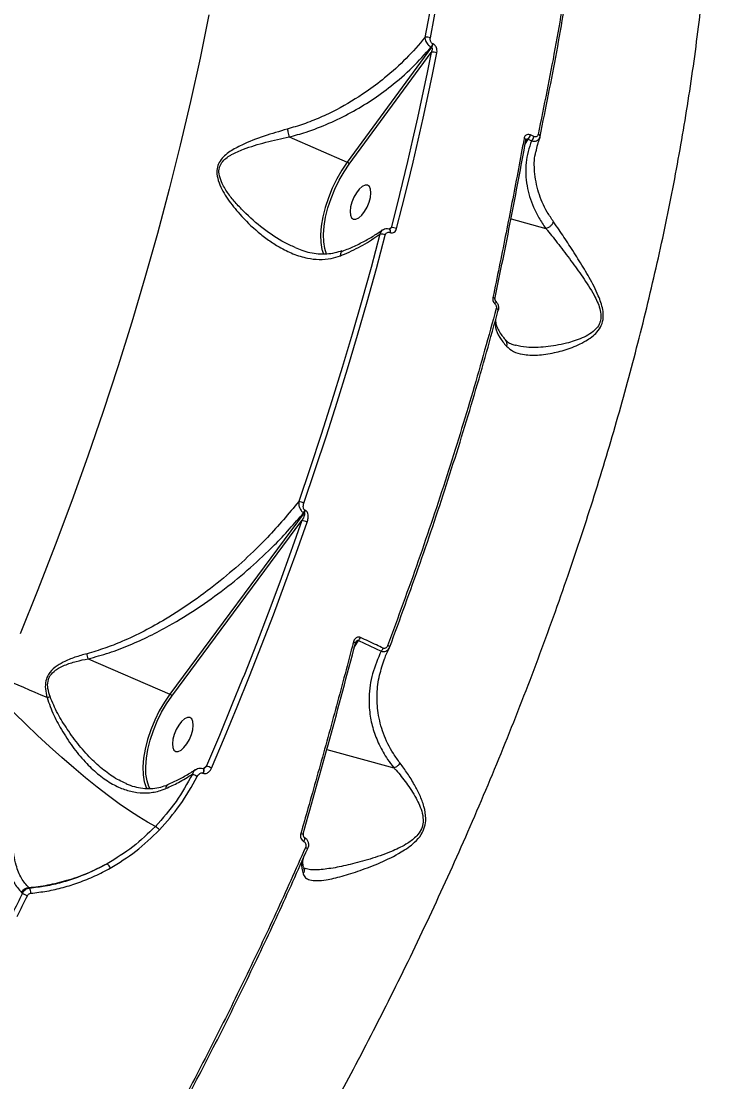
# Model space of a CAD drawing. Header units: millimetres. Extents: x -4781 to 5098, y -4410 to 4664.
# Drawn here: x -263.2 to -91.2, y -1283.4 to -1024.9 of the extents above; entities that cross this region are included whole.
import ezdxf

# ---------------------------------------------------------------- set-up
doc = ezdxf.new("R2010")
doc.units = ezdxf.units.MM
for name, color, linetype in [('DIKOM_ОБЪЕКТ', 7, 'Continuous'), ('DIKOM_РАЗМЕР_ЗОНА', 7, 'Continuous'), ('DIKOM_РАЗМЕР_ОБЪЕКТА', 7, 'Continuous')]:
    doc.layers.add(name, color=color, linetype=linetype)
doc.styles.add('style1', font='arial.ttf', dxfattribs={"width": 0.8})
doc.dimstyles.new('1-50', dxfattribs={"dimtxt": 300, "dimasz": 200, "dimexe": 100, "dimexo": 0, "dimgap": 100, "dimtad": 1, "dimtxsty": 'style1', "dimcen": 200, "dimclrd": 7, "dimclre": 7, "dimclrt": 7, "dimadec": 1, "dimazin": 2, "dimtfac": 1, "dimtmove": 0, "dimatfit": 2, "dimfxl": 0, "dimlwd": 25, "dimlwe": 18, "dimarcsym": 0})

# ---------------------------------------------------------------- blocks, each defined once
blk = doc.blocks.new('*D54')
at = {"layer": 'Defpoints', "color": 0, "transparency": 16777216}
for p in [(2534.93, 1098.4), (-3331.22, 763.4), (2534.93, -3200.56)]:
    blk.add_point(p, dxfattribs=at)
at = {"layer": 'DIKOM_РАЗМЕР_ОБЪЕКТА', "color": 7, "lineweight": 18, "transparency": 16777216}
for p, q in [((2534.93, 1098.4), (2534.93, -3300.56)), ((-3331.22, 763.4), (-3331.22, -3300.56))]:
    blk.add_line(p, q, dxfattribs=at)
at = {"layer": 'DIKOM_РАЗМЕР_ОБЪЕКТА', "color": 7, "lineweight": 25, "transparency": 16777216}
blk.add_line((-3131.22, -3200.56), (2334.93, -3200.56), dxfattribs=at)
at = {"layer": 'DIKOM_РАЗМЕР_ОБЪЕКТА', "color": 7, "transparency": 16777216}
for points in [[(-3131.22, -3167.23), (-3131.22, -3233.9), (-3331.22, -3200.56)], [(2334.93, -3167.23), (2334.93, -3233.9), (2534.93, -3200.56)]]:
    blk.add_solid(points, dxfattribs=at)
at = {"layer": 'DIKOM_РАЗМЕР_ОБЪЕКТА', "color": 7, "transparency": 16777216, "insert": (941.13, -2947.39), "char_height": 300, "attachment_point": 5, "style": 'style1'}
blk.add_mtext('5870', dxfattribs=at)
blk = doc.blocks.new('*D55')
at = {"layer": 'Defpoints', "color": 0, "transparency": 16777216}
for p in [(-169.77, 3162.36), (761.57, -2110.65), (3503.66, -2110.65)]:
    blk.add_point(p, dxfattribs=at)
at = {"layer": 'DIKOM_РАЗМЕР_ОБЪЕКТА', "color": 7, "lineweight": 18, "transparency": 16777216}
for p, q in [((-169.77, 3162.36), (3603.66, 3162.36)), ((761.57, -2110.65), (3603.66, -2110.65))]:
    blk.add_line(p, q, dxfattribs=at)
at = {"layer": 'DIKOM_РАЗМЕР_ОБЪЕКТА', "color": 7, "lineweight": 25, "transparency": 16777216}
blk.add_line((3503.66, 2962.36), (3503.66, -1910.65), dxfattribs=at)
at = {"layer": 'DIKOM_РАЗМЕР_ОБЪЕКТА', "color": 7, "transparency": 16777216}
for points in [[(3470.33, 2962.36), (3537, 2962.36), (3503.66, 3162.36)], [(3470.33, -1910.65), (3537, -1910.65), (3503.66, -2110.65)]]:
    blk.add_solid(points, dxfattribs=at)
at = {"layer": 'DIKOM_РАЗМЕР_ОБЪЕКТА', "color": 7, "transparency": 16777216, "insert": (3250.49, 1115.85), "char_height": 300, "attachment_point": 5, "rotation": 90, "style": 'style1'}
blk.add_mtext('5270', dxfattribs=at)
blk = doc.blocks.new('*D57')
at = {"layer": 'Defpoints', "color": 0, "transparency": 16777216}
for p in [(4034.06, 1180.11), (-4781.22, 856.14), (4034.06, -4310.06)]:
    blk.add_point(p, dxfattribs=at)
at = {"layer": 'DIKOM_РАЗМЕР_ЗОНА', "color": 7, "lineweight": 18, "transparency": 16777216}
for p, q in [((4034.06, 1180.11), (4034.06, -4410.06)), ((-4781.22, 856.14), (-4781.22, -4410.06))]:
    blk.add_line(p, q, dxfattribs=at)
at = {"layer": 'DIKOM_РАЗМЕР_ЗОНА', "color": 7, "lineweight": 25, "transparency": 16777216}
blk.add_line((-4581.22, -4310.06), (3834.06, -4310.06), dxfattribs=at)
at = {"layer": 'DIKOM_РАЗМЕР_ЗОНА', "color": 7, "transparency": 16777216}
for points in [[(-4581.22, -4276.72), (-4581.22, -4343.39), (-4781.22, -4310.06)], [(3834.06, -4276.72), (3834.06, -4343.39), (4034.06, -4310.06)]]:
    blk.add_solid(points, dxfattribs=at)
at = {"layer": 'DIKOM_РАЗМЕР_ЗОНА', "color": 7, "transparency": 16777216, "insert": (-1490.8, -4056.88), "char_height": 300, "attachment_point": 5, "style": 'style1'}
blk.add_mtext('8820', dxfattribs=at)

msp = doc.modelspace()

# ---------------------------------------------------------------- linework, layer by layer
at = {"layer": 'DIKOM_ОБЪЕКТ', "color": 7, "linetype": 'Continuous', "lineweight": 15}
for p, q in [((-163.158, -1031.302), (-183.706, -1059.294)), ((-163.244, -1031.265), (-163.158, -1031.302)), ((-162.794, -1030.469), (-162.879, -1030.432)), ((-183.208, -1059.763), (-163.248, -1032.571)), ((-197.868, -1053.161), (-183.706, -1059.294)), ((-140.355, -1054.889), (-139.659, -1053.716)), ((-139.659, -1053.716), (-138.803, -1054.101)), ((-138.229, -1053.063), (-139.082, -1052.679)), ((-136.805, -1053.287), (-136.73, -1053.041)), ((-137.614, -1056.36), (-137.561, -1056.158)), ((-173.02, -1075.267), (-173.481, -1075.65)), ((-143.805, -1073.126), (-135.336, -1075.436)), ((-173.447, -1075.641), (-173.42, -1075.653)), ((-173.333, -1076.415), (-173.306, -1076.427)), ((-189.823, -1080.781), (-189.492, -1081.747)), ((-194.198, -1144.771), (-226.948, -1188.951)), ((-194.298, -1144.727), (-194.198, -1144.771)), ((-193.903, -1144.203), (-194.003, -1144.16)), ((-226.452, -1189.422), (-194.753, -1146.661)), ((-194.753, -1146.661), (-197.015, -1153.041)), ((-181.988, -1177.576), (-180.983, -1175.886)), ((-180.983, -1175.886), (-175.459, -1178.496)), ((-246.848, -1180.332), (-226.948, -1188.951)), ((-188.684, -1202.432), (-172.378, -1206.881)), ((-218.882, -1207.124), (-218.804, -1207.157)), ((-218.014, -1206.45), (-218.848, -1207.138)), ((-218.876, -1208.211), (-218.799, -1208.245)), ((-227.461, -1211.042), (-227.436, -1211.031)), ((-263.053, -1237.286), (-262.852, -1237.473)), ((-261.153, -1236.279), (-261.338, -1236.108))]:
    msp.add_line(p, q, dxfattribs=at)
at = {"layer": 'DIKOM_ОБЪЕКТ', "color": 7, "linetype": 'Continuous', "lineweight": 15, "flags": 128}
for points in [[(-154.406, -952.844), (-155.143, -961.978), (-156.042, -971.231), (-157.101, -980.598), (-158.32, -990.072), (-159.699, -999.646), (-161.236, -1009.315), (-162.93, -1019.071), (-164.781, -1028.908)], [(-163.46, -1029.026), (-161.606, -1019.168), (-159.908, -1009.391), (-158.367, -999.701), (-156.986, -990.105), (-155.764, -980.61), (-154.702, -971.223), (-153.802, -961.949), (-153.063, -952.795)], [(-217.464, -1023.426), (-219.589, -1033.929), (-221.903, -1044.514), (-224.404, -1055.171), (-227.09, -1065.89), (-229.957, -1076.661), (-233.004, -1087.475), (-236.227, -1098.321), (-239.623, -1109.188), (-243.19, -1120.068), (-246.923, -1130.949), (-250.821, -1141.822), (-254.878, -1152.677), (-259.091, -1163.503), (-263.456, -1174.29)], [(-163.248, -1032.571), (-164.319, -1037.847), (-165.433, -1043.143), (-166.59, -1048.457), (-167.791, -1053.788), (-169.035, -1059.136), (-170.321, -1064.499), (-171.65, -1069.876), (-173.02, -1075.267)], [(-171.683, -1075.476), (-170.309, -1070.073), (-168.977, -1064.683), (-167.688, -1059.307), (-166.441, -1053.947), (-165.238, -1048.603), (-164.077, -1043.276), (-162.96, -1037.967), (-161.887, -1032.678)], [(-140.15, -1053.947), (-140.148, -1053.909), (-140.168, -1053.845), (-140.215, -1053.779), (-140.287, -1053.713), (-140.383, -1053.648), (-140.5, -1053.586), (-140.634, -1053.53)], [(-140.192, -1054.023), (-140.156, -1053.969), (-140.15, -1053.947)], [(-136.73, -1053.041), (-136.714, -1052.985), (-136.722, -1052.925), (-136.752, -1052.861), (-136.804, -1052.797), (-136.877, -1052.732), (-136.97, -1052.669), (-137.079, -1052.608), (-137.203, -1052.552)], [(-183.706, -1059.294), (-185.028, -1061.247), (-186.252, -1063.378), (-187.352, -1065.638), (-188.3, -1067.973), (-189.076, -1070.328), (-189.66, -1072.651), (-190.039, -1074.884), (-190.204, -1076.977), (-190.152, -1078.881), (-189.883, -1080.55), (-189.823, -1080.781)], [(-188.72, -1081.756), (-188.733, -1081.728), (-189.198, -1080.374), (-189.458, -1078.755), (-189.509, -1076.909), (-189.349, -1074.879), (-188.981, -1072.713), (-188.415, -1070.462), (-187.663, -1068.177), (-186.743, -1065.913), (-185.677, -1063.722), (-184.489, -1061.656), (-183.208, -1059.763)], [(-180.769, -1065.855), (-181.468, -1066.753), (-182.088, -1067.838), (-182.578, -1069.021), (-182.897, -1070.206), (-183.021, -1071.297), (-182.94, -1072.207), (-182.659, -1072.861), (-182.201, -1073.206), (-181.605, -1073.214), (-180.917, -1072.885), (-180.194, -1072.246), (-179.494, -1071.347), (-178.874, -1070.263), (-178.385, -1069.08), (-178.065, -1067.895), (-177.941, -1066.803), (-178.023, -1065.893), (-178.304, -1065.24), (-178.762, -1064.894), (-179.358, -1064.886), (-180.046, -1065.215), (-180.769, -1065.855)], [(-175.742, -1076.842), (-177.9, -1084.935), (-180.15, -1093.051), (-182.491, -1101.186), (-184.923, -1109.336), (-187.444, -1117.498), (-190.053, -1125.667), (-192.75, -1133.842), (-195.532, -1142.018)], [(-194.279, -1142.387), (-191.491, -1134.193), (-188.788, -1126.001), (-186.173, -1117.812), (-183.647, -1109.633), (-181.21, -1101.465), (-178.863, -1093.312), (-176.608, -1085.179), (-174.446, -1077.067)], [(-173.446, -1075.642), (-173.44, -1075.644), (-173.357, -1075.716), (-173.303, -1075.838), (-173.28, -1076.001), (-173.29, -1076.197), (-173.333, -1076.415)], [(-173.422, -1075.652), (-173.413, -1075.656), (-173.33, -1075.728), (-173.276, -1075.849), (-173.253, -1076.013), (-173.263, -1076.209), (-173.306, -1076.427)], [(-147.711, -1092.63), (-147.711, -1092.598), (-147.734, -1092.549), (-147.784, -1092.495), (-147.86, -1092.44), (-147.959, -1092.384), (-148.079, -1092.33), (-148.216, -1092.278)], [(-147.506, -1093.261), (-147.485, -1093.302), (-147.484, -1093.372), (-147.51, -1093.463), (-147.562, -1093.573), (-147.636, -1093.698), (-147.731, -1093.833)], [(-146.916, -1095.382), (-146.903, -1095.34), (-146.913, -1095.292), (-146.945, -1095.24), (-147, -1095.184), (-147.074, -1095.126), (-147.168, -1095.068), (-147.278, -1095.011), (-147.402, -1094.955)], [(-216.784, -1206.973), (-213.638, -1199.542), (-210.556, -1192.089), (-207.539, -1184.615), (-204.588, -1177.124), (-201.704, -1169.618), (-198.889, -1162.101), (-196.143, -1154.574), (-193.468, -1147.041)], [(-197.015, -1153.041), (-197.422, -1154.176), (-200.162, -1161.684), (-202.97, -1169.184), (-205.847, -1176.672), (-208.791, -1184.145), (-209.285, -1185.383)], [(-181.7, -1176.502), (-181.676, -1176.5), (-181.674, -1176.498)], [(-256.863, -1189.818), (-258.303, -1189.2), (-259.732, -1188.585), (-261.149, -1187.975), (-262.551, -1187.37), (-263.937, -1186.773), (-265.303, -1186.182), (-266.648, -1185.601), (-267.969, -1185.029)], [(-209.285, -1185.383), (-211.801, -1191.602), (-214.876, -1199.037), (-218.014, -1206.45)], [(-230.471, -1221.205), (-232.371, -1220.177), (-234.485, -1218.901), (-236.792, -1217.39), (-239.268, -1215.659), (-241.891, -1213.725), (-244.632, -1211.607), (-247.467, -1209.326), (-250.366, -1206.905), (-253.301, -1204.367), (-256.243, -1201.738), (-259.163, -1199.043), (-262.032, -1196.309), (-264.822, -1193.563), (-267.505, -1190.833), (-270.055, -1188.144)], [(-226.948, -1188.951), (-228.279, -1190.904), (-229.514, -1193.04), (-230.623, -1195.307), (-231.58, -1197.652), (-232.364, -1200.02), (-232.954, -1202.354), (-233.337, -1204.6), (-233.505, -1206.704), (-233.453, -1208.617), (-233.182, -1210.295), (-233.126, -1210.51)], [(-231.813, -1211.892), (-232.029, -1211.478), (-232.497, -1210.119), (-232.76, -1208.493), (-232.81, -1206.638), (-232.648, -1204.597), (-232.276, -1202.42), (-231.703, -1200.156), (-230.944, -1197.86), (-230.016, -1195.586), (-228.94, -1193.387), (-227.742, -1191.316), (-226.452, -1189.422)], [(-224.07, -1195.592), (-224.77, -1196.49), (-225.389, -1197.575), (-225.879, -1198.757), (-226.199, -1199.943), (-226.323, -1201.034), (-226.241, -1201.944), (-225.96, -1202.598), (-225.502, -1202.943), (-224.906, -1202.951), (-224.218, -1202.622), (-223.495, -1201.983), (-222.795, -1201.084), (-222.176, -1200), (-221.686, -1198.817), (-221.367, -1197.632), (-221.243, -1196.54), (-221.324, -1195.63), (-221.605, -1194.977), (-222.063, -1194.631), (-222.659, -1194.623), (-223.347, -1194.952), (-224.07, -1195.592)], [(-218.882, -1207.124), (-218.828, -1207.158), (-218.751, -1207.279), (-218.716, -1207.461), (-218.727, -1207.69), (-218.781, -1207.947), (-218.876, -1208.211)], [(-218.799, -1207.159), (-218.75, -1207.192), (-218.673, -1207.313), (-218.638, -1207.495), (-218.649, -1207.723), (-218.704, -1207.98), (-218.799, -1208.245)], [(-233.126, -1210.51), (-232.699, -1211.695), (-232.553, -1211.985)], [(-194.466, -1222.983), (-194.448, -1223), (-194.447, -1223.003)], [(-194.235, -1223.803), (-194.202, -1223.826), (-194.142, -1223.917), (-194.115, -1224.053), (-194.122, -1224.225), (-194.163, -1224.424), (-194.236, -1224.638), (-194.336, -1224.855)], [(-193.358, -1226.59), (-193.357, -1226.593), (-193.378, -1226.586), (-193.42, -1226.569), (-193.483, -1226.543), (-193.564, -1226.508), (-193.663, -1226.466), (-193.777, -1226.418), (-193.902, -1226.363)], [(-262.852, -1237.473), (-263.158, -1238.101), (-263.465, -1238.73), (-263.772, -1239.358), (-264.08, -1239.986), (-264.388, -1240.613), (-264.697, -1241.24), (-265.006, -1241.867), (-265.315, -1242.493)], [(-264.137, -1243.129), (-263.827, -1242.501), (-263.517, -1241.872), (-263.208, -1241.244), (-262.899, -1240.615), (-262.59, -1239.986), (-262.282, -1239.356), (-261.975, -1238.726), (-261.668, -1238.096)]]:
    msp.add_lwpolyline(points, dxfattribs=at)
at = {"layer": 'DIKOM_ОБЪЕКТ', "color": 7, "linetype": 'Continuous', "lineweight": 15}
for centre, radius, start, end in [((-164.288, -1030.835), 1.99, 65.39952, 104.32541), ((-165.003, -1029.998), 2.168, 324.24101, 348.44516), ((-164.923, -1030.033), 2.173, 324.27321, 348.41296), ((-162.71, -1034.423), 1.929, 64.75416, 106.19016), ((-141.201, -1052.181), 2.177, 315.12236, 346.75669), ((-140.353, -1052.566), 2.181, 315.28228, 346.83781), ((-184.051, -1060.161), 0.932, 25.2664, 68.31453), ((-172.711, -1077.665), 2.418, 64.82585, 97.34352), ((-175.52, -1079.406), 2.574, 65.34055, 94.96075), ((-196.247, -1146.754), 4.79, 65.74746, 81.41619), ((-196.052, -1143.454), 2.168, 324.02713, 341.01037), ((-195.95, -1143.499), 2.165, 324.0182, 341.0193), ((-195.456, -1151.401), 4.793, 65.49188, 81.57177), ((-182.279, -1174.454), 1.931, 312.14309, 338.82092), ((-182.809, -1178.904), 2.661, 64.76157, 77.10784), ((-176.818, -1177.057), 1.978, 313.36145, 339.30108), ((-174.079, -1178.093), 0.96, 41.4, 77.85224), ((-293.695, -1190.181), 47.871, 11.87268, 13.38696), ((-227.286, -1189.804), 0.918, 24.6037, 68.35453), ((-263.03, -1170.221), 20.545, 287.46661, 289.61626), ((-248.868, -1280.715), 80.419, 66.48692, 67.43929), ((-231.561, -1230.431), 24.19, 62.2192, 65.30301), ((-226.965, -1211.829), 0.93, 122.20443, 187.06545), ((-233.603, -1225.742), 5.513, 41.84429, 55.38441), ((-194.34, -1220.783), 2.222, 251.82914, 267.24134), ((-244.271, -1232.493), 3.035, 21.95087, 46.53474), ((-261.115, -1238.268), 2.172, 95.88731, 153.1299), ((-258.745, -1231.105), 7.577, 237.17627, 247.30808), ((-262.642, -1237.332), 1.824, 355.03318, 35.26357)]:
    msp.add_arc(centre, radius, start, end, dxfattribs=at)
for points, knots in [([(-220.445, -1345.401), (-217.122, -1340.23), (-210.475, -1329.89), (-200.787, -1313.798), (-191.33, -1297.309), (-181.831, -1279.826), (-172.382, -1261.412), (-163.061, -1242.088), (-154.124, -1222.324), (-145.624, -1202.17), (-137.609, -1181.688), (-130.338, -1161.543), (-123.806, -1141.803), (-117.99, -1122.525), (-112.727, -1103.176), (-108.065, -1083.821), (-104.037, -1064.529), (-100.663, -1045.314), (-97.992, -1026.263), (-96.047, -1007.362), (-94.883, -988.912), (-94.514, -971.348), (-94.894, -954.775), (-95.958, -939.196), (-97.721, -924.163), (-100.202, -909.752), (-103.404, -896.027), (-107.228, -883.366), (-111.625, -871.764), (-116.544, -861.207), (-122.07, -851.424), (-128.266, -842.59), (-133.142, -836.525), (-136.092, -833.754), (-136.591, -833.286)], [0, 0, 0, 0, 0.0290598, 0.0581195, 0.0874691, 0.116818, 0.1492627, 0.1817324, 0.2141767, 0.2475775, 0.2810061, 0.3144067, 0.3458307, 0.3772781, 0.4087018, 0.4410326, 0.4733893, 0.5057195, 0.5392195, 0.5727195, 0.6067007, 0.640682, 0.6725975, 0.704538, 0.7364543, 0.7693, 0.802173, 0.8350192, 0.8663578, 0.8977189, 0.9290576, 0.9612416, 0.9934495, 1, 1, 1, 1]), ([(-125.032, -971.807), (-125.64, -978.243), (-126.857, -991.115), (-129.593, -1011.123), (-132.944, -1031.572), (-135.783, -1045.559), (-137.203, -1052.552)], [0, 0, 0, 0, 0.2484786, 0.4969557, 0.7484785, 1, 1, 1, 1]), ([(-136.73, -1053.041), (-135.329, -1046.142), (-132.526, -1032.344), (-129.181, -1012.001), (-126.424, -991.932), (-125.192, -978.92), (-124.577, -972.414)], [0, 0, 0, 0, 0.2484747, 0.4969483, 0.7484757, 1, 1, 1, 1]), ([(-164.781, -1028.908), (-166.26, -1030.638), (-169.238, -1034.123), (-174.133, -1038.515), (-179.774, -1042.77), (-185.083, -1045.979), (-190.293, -1048.462), (-194.297, -1050.06), (-197.021, -1050.863), (-198.338, -1051.251)], [0, 0, 0, 0, 0.1738784, 0.3501379, 0.4880606, 0.6922757, 0.7971189, 0.9019389, 1, 1, 1, 1]), ([(-197.871, -1053.159), (-196.495, -1052.783), (-193.195, -1051.879), (-188.138, -1049.906), (-182.793, -1047.283), (-177.745, -1044.236), (-172.708, -1040.582), (-167.75, -1036.303), (-164.746, -1032.944), (-163.244, -1031.265)], [0, 0, 0, 0, 0.0999796, 0.2399018, 0.3803217, 0.5203852, 0.6601435, 0.830069, 1, 1, 1, 1]), ([(-164.781, -1028.908), (-164.78, -1028.94), (-164.777, -1029.165), (-164.691, -1029.591), (-164.435, -1030.147), (-164.097, -1030.617), (-163.695, -1031.011), (-163.395, -1031.18), (-163.244, -1031.265)], [0, 0, 0, 0, 0.0391052, 0.2683283, 0.4663662, 0.6436134, 0.8199468, 1, 1, 1, 1]), ([(-162.879, -1030.432), (-162.955, -1030.39), (-163.107, -1030.305), (-163.289, -1030.08), (-163.422, -1029.8), (-163.496, -1029.459), (-163.49, -1029.193), (-163.464, -1029.048), (-163.46, -1029.026)], [0, 0, 0, 0, 0.1672663, 0.3343741, 0.5089699, 0.7130728, 0.9575445, 1, 1, 1, 1]), ([(-163.158, -1031.302), (-163.138, -1031.313), (-163.098, -1031.337), (-163.041, -1031.425), (-163.004, -1031.584), (-163.013, -1031.83), (-163.08, -1032.149), (-163.172, -1032.403), (-163.239, -1032.55), (-163.248, -1032.571)], [0, 0, 0, 0, 0.0551194, 0.1098236, 0.2437853, 0.4175704, 0.6518038, 0.9518353, 1, 1, 1, 1]), ([(-161.887, -1032.678), (-161.881, -1032.647), (-161.839, -1032.419), (-161.83, -1031.998), (-161.95, -1031.455), (-162.161, -1031.017), (-162.442, -1030.667), (-162.676, -1030.535), (-162.794, -1030.469)], [0, 0, 0, 0, 0.0392495, 0.2873522, 0.495166, 0.670972, 0.8353566, 1, 1, 1, 1]), ([(-198.338, -1051.251), (-200.226, -1051.797), (-204.049, -1052.901), (-208.731, -1054.716), (-211.895, -1056.392), (-213.655, -1057.725), (-214.763, -1058.947), (-215.451, -1060.462), (-215.557, -1062.322), (-215.013, -1064.336), (-214.036, -1066.384), (-212.397, -1068.989), (-209.628, -1072.462), (-206.227, -1075.763), (-202.922, -1078.325), (-200.098, -1080.145), (-196.927, -1081.716), (-193.65, -1082.738), (-190.526, -1083.099), (-187.794, -1082.916), (-186.091, -1082.352), (-185.318, -1082.095)], [0, 0, 0, 0, 0.0913256, 0.1848727, 0.2390166, 0.2664375, 0.294652, 0.3210561, 0.3475139, 0.3830372, 0.4182952, 0.4536309, 0.5268328, 0.6259318, 0.6770941, 0.7282386, 0.7903873, 0.8540602, 0.9046387, 0.956677, 1, 1, 1, 1]), ([(-198.338, -1051.251), (-198.32, -1051.318), (-198.263, -1051.537), (-198.149, -1051.987), (-198, -1052.596), (-197.914, -1052.972), (-197.871, -1053.159)], [0, 0, 0, 0, 0.1075567, 0.3493864, 0.674747, 1, 1, 1, 1]), ([(-196.394, -1080.091), (-197.262, -1079.705), (-199.972, -1078.499), (-204.274, -1075.581), (-208.2, -1072.117), (-211.048, -1069.115), (-212.923, -1066.768), (-214.291, -1064.435), (-215.023, -1062.339), (-214.983, -1060.635), (-214.331, -1059.328), (-213.31, -1058.331), (-212.442, -1057.766), (-211.044, -1056.975), (-208.283, -1055.811), (-203.603, -1054.379), (-199.78, -1053.567), (-197.868, -1053.161)], [0, 0, 0, 0, 0.0622491, 0.1944852, 0.3269121, 0.3889805, 0.451077, 0.5126535, 0.5562623, 0.5877073, 0.6190671, 0.6508486, 0.6828338, 0.6880646, 0.7576192, 0.8787827, 1, 1, 1, 1]), ([(-197.868, -1053.161), (-197.869, -1053.161), (-197.87, -1053.16), (-197.87, -1053.16), (-197.871, -1053.16), (-197.871, -1053.159)], [0, 0, 0, 0, 0.4790215, 0.7967684, 1, 1, 1, 1]), ([(-140.634, -1053.53), (-140.746, -1054.141), (-141.307, -1057.201), (-142.787, -1065.128), (-145.159, -1077.399), (-147.196, -1087.316), (-148.216, -1092.278)], [0, 0, 0, 0, 0.0480565, 0.2403224, 0.6198801, 1, 1, 1, 1]), ([(-147.748, -1092.682), (-146.416, -1086.18), (-143.749, -1073.158), (-141.378, -1060.407), (-140.192, -1054.023)], [0, 0, 0, 0, 0.4993633, 1, 1, 1, 1]), ([(-139.082, -1052.679), (-139.223, -1052.631), (-139.506, -1052.534), (-139.926, -1052.592), (-140.276, -1052.8), (-140.527, -1053.124), (-140.599, -1053.397), (-140.634, -1053.53)], [0, 0, 0, 0, 0.2063996, 0.4133021, 0.6141338, 0.8134547, 1, 1, 1, 1]), ([(-138.803, -1054.101), (-139.105, -1054.974), (-139.71, -1056.72), (-140.164, -1059.437), (-140.266, -1062.214), (-139.892, -1065.835), (-138.801, -1069.412), (-137.078, -1072.875), (-135.917, -1074.583), (-135.336, -1075.436)], [0, 0, 0, 0, 0.1264491, 0.2528976, 0.3828698, 0.5128422, 0.7531094, 0.8765601, 1, 1, 1, 1]), ([(-140.112, -1053.836), (-140.116, -1053.841), (-140.127, -1053.856), (-140.14, -1053.913), (-140.149, -1053.949)], [0, 0, 0, 0, 0.3671025, 1, 1, 1, 1]), ([(-140.108, -1053.831), (-140.083, -1053.792), (-140.038, -1053.72), (-139.962, -1053.667), (-139.89, -1053.639), (-139.833, -1053.633), (-139.746, -1053.65), (-139.697, -1053.687), (-139.659, -1053.716)], [0, 0, 0, 0, 0.2132159, 0.3914187, 0.4587483, 0.6422324, 0.7164773, 1, 1, 1, 1]), ([(-138.803, -1054.101), (-138.593, -1054.148), (-138.175, -1054.243), (-137.578, -1054.123), (-137.108, -1053.814), (-136.867, -1053.501), (-136.81, -1053.304), (-136.805, -1053.287)], [0, 0, 0, 0, 0.2468854, 0.4939581, 0.7371549, 0.9778207, 1, 1, 1, 1]), ([(-137.203, -1052.552), (-137.222, -1052.62), (-137.266, -1052.777), (-137.415, -1052.981), (-137.647, -1053.124), (-137.936, -1053.163), (-138.131, -1053.097), (-138.229, -1053.063)], [0, 0, 0, 0, 0.1487735, 0.3487746, 0.557462, 0.7791303, 1, 1, 1, 1]), ([(-136.77, -1053.299), (-136.944, -1053.727), (-137.349, -1054.724), (-137.551, -1055.749), (-137.667, -1056.334)], [0, 0, 0, 0, 0.4291774, 1, 1, 1, 1]), ([(-133.446, -1073.838), (-133.969, -1073.057), (-135.539, -1070.71), (-137.329, -1066.602), (-138.166, -1061.831), (-138.189, -1058.375), (-137.703, -1056.672), (-137.614, -1056.36)], [0, 0, 0, 0, 0.138605, 0.41643, 0.7011093, 0.9452319, 1, 1, 1, 1]), ([(-173.02, -1075.267), (-173.065, -1075.345), (-173.14, -1075.48), (-173.257, -1075.581), (-173.305, -1075.624)], [0, 0, 0, 0, 0.5837116, 1, 1, 1, 1]), ([(-144.922, -1104.16), (-144.376, -1104.63), (-143.282, -1105.57), (-140.75, -1106.291), (-137.427, -1106.443), (-133.472, -1105.845), (-129.428, -1104.75), (-126.32, -1103.373), (-124.125, -1101.944), (-122.799, -1100.748), (-121.71, -1099.176), (-121.236, -1097.214), (-121.401, -1095.264), (-121.871, -1093.496), (-122.906, -1090.833), (-124.695, -1087.384), (-127.217, -1083.283), (-129.705, -1079.362), (-131.813, -1076.186), (-132.998, -1074.482), (-133.446, -1073.838)], [0, 0, 0, 0, 0.0640663, 0.1282401, 0.2170712, 0.306033, 0.3833428, 0.4604837, 0.4901569, 0.5197422, 0.5505477, 0.5816381, 0.60871, 0.634246, 0.6598511, 0.7316584, 0.803702, 0.8790133, 0.9542792, 1, 1, 1, 1]), ([(-135.327, -1075.437), (-135.121, -1075.375), (-134.71, -1075.252), (-134.141, -1074.861), (-133.727, -1074.408), (-133.526, -1074.051), (-133.46, -1073.875), (-133.446, -1073.838)], [0, 0, 0, 0, 0.2524966, 0.5050434, 0.7575697, 0.9486693, 1, 1, 1, 1]), ([(-185.318, -1082.095), (-185.013, -1081.97), (-183.103, -1081.184), (-179.708, -1079.542), (-177.082, -1077.754), (-175.742, -1076.842)], [0, 0, 0, 0, 0.08499, 0.5334662, 1, 1, 1, 1]), ([(-184.875, -1080.989), (-183.89, -1080.589), (-181.902, -1079.782), (-179.169, -1078.386), (-176.908, -1077.066), (-175.678, -1076.169), (-175.205, -1075.823)], [0, 0, 0, 0, 0.27156092, 0.54811604, 0.82576733, 1, 1, 1, 1]), ([(-175.18, -1075.85), (-175.314, -1075.97), (-175.593, -1076.218), (-175.691, -1076.629), (-175.742, -1076.842)], [0, 0, 0, 0, 0.4818555, 1, 1, 1, 1]), ([(-175.129, -1075.838), (-175.059, -1075.781), (-174.823, -1075.584), (-174.283, -1075.477), (-173.756, -1075.486), (-173.505, -1075.634), (-173.456, -1075.663)], [0, 0, 0, 0, 0.1517539, 0.5159176, 0.904814, 1, 1, 1, 1]), ([(-174.446, -1077.067), (-174.404, -1076.951), (-174.32, -1076.72), (-174.074, -1076.473), (-173.778, -1076.344), (-173.517, -1076.347), (-173.375, -1076.399), (-173.333, -1076.415)], [0, 0, 0, 0, 0.2337592, 0.4673277, 0.6956051, 0.908743, 1, 1, 1, 1]), ([(-173.423, -1075.65), (-173.411, -1075.655), (-173.374, -1075.669), (-173.369, -1075.669), (-173.326, -1075.642), (-173.303, -1075.626)], [0, 0, 0, 0, 0.18532185, 0.54282732, 1, 1, 1, 1]), ([(-173.306, -1076.427), (-173.242, -1076.45), (-173.036, -1076.527), (-172.657, -1076.532), (-172.224, -1076.348), (-171.865, -1075.986), (-171.744, -1075.646), (-171.683, -1075.476)], [0, 0, 0, 0, 0.0931664, 0.3039212, 0.5302867, 0.7652707, 1, 1, 1, 1]), ([(-135.327, -1075.437), (-135.326, -1075.438), (-135.191, -1075.613), (-134.173, -1076.813), (-132.192, -1079.37), (-129.275, -1083.189), (-126.314, -1087.285), (-124.092, -1090.663), (-122.751, -1093.319), (-122.11, -1095.001), (-121.808, -1096.682), (-121.959, -1097.838), (-122.316, -1098.874), (-123.062, -1100.034), (-124.595, -1101.233), (-127.081, -1102.5), (-130.773, -1103.66), (-135.425, -1104.436), (-139.63, -1104.574), (-141.857, -1104.111), (-142.734, -1103.929)], [0, 0, 0, 0, 0.0000679, 0.014959, 0.1066357, 0.2002831, 0.288351, 0.378126, 0.4079068, 0.4382092, 0.4678594, 0.4922437, 0.4973436, 0.5265945, 0.5675334, 0.610368, 0.6946995, 0.8082784, 0.9245216, 1, 1, 1, 1]), ([(-135.336, -1075.436), (-135.334, -1075.437), (-135.332, -1075.437), (-135.329, -1075.438), (-135.327, -1075.437), (-135.327, -1075.437)], [0, 0, 0, 0, 0.45076, 0.8156912, 1, 1, 1, 1]), ([(-196.41, -1080.115), (-195.86, -1080.346), (-194.662, -1080.851), (-192.779, -1081.376), (-190.769, -1081.678), (-188.72, -1081.681), (-186.758, -1081.426), (-185.514, -1081.007), (-184.935, -1080.813)], [0, 0, 0, 0, 0.14220483, 0.30940324, 0.48277279, 0.66073745, 0.84211106, 1, 1, 1, 1]), ([(-185.318, -1082.095), (-185.319, -1082.07), (-185.326, -1081.865), (-185.287, -1081.503), (-185.131, -1081.13), (-184.947, -1081.039), (-184.862, -1080.998)], [0, 0, 0, 0, 0.0449948, 0.3642661, 0.7076771, 1, 1, 1, 1]), ([(-148.216, -1092.278), (-148.234, -1092.441), (-148.272, -1092.768), (-148.138, -1093.266), (-147.935, -1093.62), (-147.777, -1093.786), (-147.731, -1093.833)], [0, 0, 0, 0, 0.2928251, 0.5850256, 0.8820996, 1, 1, 1, 1]), ([(-147.709, -1092.631), (-147.712, -1092.643), (-147.726, -1092.695), (-147.724, -1092.825), (-147.685, -1092.99), (-147.609, -1093.148), (-147.541, -1093.223), (-147.506, -1093.261)], [0, 0, 0, 0, 0.070375, 0.3019962, 0.5270626, 0.7559903, 1, 1, 1, 1]), ([(-147.521, -1093.277), (-147.377, -1093.429), (-147.046, -1093.78), (-146.828, -1094.492), (-146.817, -1095.088), (-146.92, -1095.377), (-146.943, -1095.441)], [0, 0, 0, 0, 0.2650658, 0.6081978, 0.9126382, 1, 1, 1, 1]), ([(-147.402, -1094.955), (-149.277, -1101.733), (-153.026, -1115.289), (-159.404, -1135.828), (-166.282, -1156.473), (-171.345, -1170.261), (-173.877, -1177.154)], [0, 0, 0, 0, 0.2486127, 0.497233, 0.7486169, 1, 1, 1, 1]), ([(-173.358, -1177.458), (-170.857, -1170.651), (-165.855, -1157.036), (-159.001, -1136.498), (-152.598, -1115.912), (-148.81, -1102.225), (-146.916, -1095.382)], [0, 0, 0, 0, 0.2486156, 0.4972333, 0.7486169, 1, 1, 1, 1]), ([(-147.731, -1093.833), (-147.682, -1093.888), (-147.556, -1094.025), (-147.42, -1094.298), (-147.348, -1094.635), (-147.384, -1094.848), (-147.402, -1094.955)], [0, 0, 0, 0, 0.1836635, 0.4627678, 0.7310521, 1, 1, 1, 1]), ([(-147.61, -1097.838), (-147.635, -1098.414), (-147.692, -1099.744), (-146.765, -1101.88), (-145.503, -1103.441), (-144.922, -1104.16)], [0, 0, 0, 0, 0.2916325, 0.6736975, 1, 1, 1, 1]), ([(-147.575, -1097.713), (-147.568, -1097.966), (-147.555, -1098.5), (-147.256, -1099.486), (-146.677, -1100.633), (-145.973, -1101.685), (-145.362, -1102.353), (-145.153, -1102.581)], [0, 0, 0, 0, 0.199336, 0.4207415, 0.6559519, 0.8827592, 1, 1, 1, 1]), ([(-145.226, -1102.631), (-145.133, -1102.753), (-144.921, -1103.031), (-144.833, -1103.54), (-144.865, -1103.936), (-144.912, -1104.12), (-144.922, -1104.16)], [0, 0, 0, 0, 0.2911484, 0.6667928, 0.9272732, 1, 1, 1, 1]), ([(-145.198, -1102.542), (-145.086, -1102.67), (-144.733, -1103.075), (-143.943, -1103.512), (-143.219, -1103.848), (-142.754, -1103.934), (-142.735, -1103.937)], [0, 0, 0, 0, 0.1920127, 0.6066627, 0.9842605, 1, 1, 1, 1]), ([(-195.532, -1142.018), (-198.001, -1144.975), (-202.097, -1149.879), (-208.651, -1156.233), (-214.642, -1161.415), (-221.079, -1166.291), (-227.309, -1170.355), (-233.171, -1173.636), (-238.117, -1175.979), (-242.779, -1177.834), (-245.673, -1178.675), (-247.125, -1179.097)], [0, 0, 0, 0, 0.18675, 0.3097316, 0.4327047, 0.5585106, 0.6842841, 0.7740087, 0.8643088, 0.9318947, 1, 1, 1, 1]), ([(-195.532, -1142.018), (-195.548, -1142.292), (-195.58, -1142.832), (-195.351, -1143.6), (-195.017, -1144.15), (-194.67, -1144.517), (-194.424, -1144.656), (-194.298, -1144.727)], [0, 0, 0, 0, 0.2704791, 0.5335646, 0.7181319, 0.8553486, 1, 1, 1, 1]), ([(-194.003, -1144.16), (-194.066, -1144.122), (-194.191, -1144.048), (-194.335, -1143.819), (-194.438, -1143.457), (-194.438, -1142.946), (-194.334, -1142.579), (-194.279, -1142.387)], [0, 0, 0, 0, 0.1206207, 0.2405565, 0.4168892, 0.6949917, 1, 1, 1, 1]), ([(-246.848, -1180.332), (-245.144, -1179.878), (-241.734, -1178.97), (-236.741, -1177.051), (-231.846, -1174.825), (-226.245, -1171.851), (-220.1, -1168.061), (-213.502, -1163.318), (-207.259, -1158.168), (-200.678, -1152.031), (-196.624, -1147.39), (-194.298, -1144.727)], [0, 0, 0, 0, 0.0792687, 0.1585917, 0.2405878, 0.3226085, 0.4472314, 0.5718936, 0.6998593, 0.8278389, 1, 1, 1, 1]), ([(-194.198, -1144.771), (-194.185, -1144.779), (-194.156, -1144.797), (-194.124, -1144.859), (-194.1, -1145.023), (-194.225, -1145.659), (-194.517, -1146.213), (-194.753, -1146.661)], [0, 0, 0, 0, 0.0239339, 0.0535508, 0.1072121, 0.2795485, 1, 1, 1, 1]), ([(-193.468, -1147.041), (-193.381, -1146.734), (-193.212, -1146.142), (-193.217, -1145.319), (-193.384, -1144.738), (-193.612, -1144.377), (-193.806, -1144.261), (-193.903, -1144.203)], [0, 0, 0, 0, 0.3047222, 0.5876119, 0.7665152, 0.8828754, 1, 1, 1, 1]), ([(-180.478, -1175.152), (-180.597, -1175.109), (-180.835, -1175.023), (-181.218, -1175.071), (-181.57, -1175.25), (-181.879, -1175.557), (-182.097, -1175.928), (-182.181, -1176.199), (-182.215, -1176.311)], [0, 0, 0, 0, 0.1643467, 0.3291568, 0.4897973, 0.6616, 0.8614479, 1, 1, 1, 1]), ([(-181.548, -1176.2), (-181.528, -1176.162), (-181.475, -1176.067), (-181.378, -1175.954), (-181.281, -1175.877), (-181.213, -1175.839), (-181.149, -1175.821), (-181.085, -1175.823), (-181.028, -1175.846), (-180.999, -1175.872), (-180.983, -1175.886)], [0, 0, 0, 0, 0.1721449, 0.4333247, 0.5542063, 0.6314031, 0.7213426, 0.8062213, 0.8981676, 1, 1, 1, 1]), ([(-174.967, -1177.757), (-175.52, -1177.499), (-177.367, -1176.639), (-179.197, -1175.764), (-180.478, -1175.152)], [0, 0, 0, 0, 0.2996203, 1, 1, 1, 1]), ([(-182.215, -1176.311), (-182.384, -1176.955), (-183.228, -1180.176), (-185.45, -1188.553), (-188.951, -1201.432), (-192.4, -1213.736), (-194.453, -1220.876), (-195.033, -1222.894)], [0, 0, 0, 0, 0.0413761, 0.2068763, 0.5381542, 0.8694389, 1, 1, 1, 1]), ([(-194.466, -1222.983), (-192.271, -1215.271), (-187.873, -1199.822), (-183.76, -1184.284), (-181.7, -1176.502)], [0, 0, 0, 0, 0.4991803, 1, 1, 1, 1]), ([(-181.547, -1176.196), (-181.569, -1176.231), (-181.624, -1176.321), (-181.651, -1176.432), (-181.669, -1176.501)], [0, 0, 0, 0, 0.3826176, 1, 1, 1, 1]), ([(-175.459, -1178.496), (-176.243, -1180.309), (-177.81, -1183.935), (-178.532, -1189.128), (-178.315, -1193.689), (-177.468, -1197.576), (-176.037, -1201.268), (-174.289, -1204.381), (-172.888, -1206.213), (-172.378, -1206.881)], [0, 0, 0, 0, 0.1992508, 0.3984568, 0.5429315, 0.6708067, 0.7989916, 0.9267442, 1, 1, 1, 1]), ([(-175.459, -1178.496), (-175.264, -1178.543), (-174.872, -1178.639), (-174.294, -1178.516), (-173.804, -1178.208), (-173.503, -1177.821), (-173.394, -1177.546), (-173.358, -1177.458)], [0, 0, 0, 0, 0.2221535, 0.4444496, 0.6651564, 0.8922995, 1, 1, 1, 1]), ([(-173.877, -1177.154), (-173.883, -1177.171), (-173.928, -1177.289), (-174.038, -1177.482), (-174.239, -1177.686), (-174.472, -1177.807), (-174.727, -1177.841), (-174.887, -1177.785), (-174.967, -1177.757)], [0, 0, 0, 0, 0.0354166, 0.2572395, 0.4482405, 0.6281389, 0.8143652, 1, 1, 1, 1]), ([(-173.477, -1177.685), (-173.491, -1177.711), (-173.989, -1178.59), (-174.383, -1179.513), (-174.668, -1180.388), (-174.669, -1180.393)], [0, 0, 0, 0, 0.0293124, 0.9950619, 1, 1, 1, 1]), ([(-247.125, -1179.097), (-248.11, -1179.377), (-250.091, -1179.938), (-252.718, -1181.011), (-254.959, -1182.338), (-256.491, -1183.884), (-257.262, -1185.787), (-257.35, -1187.762), (-257.03, -1189.114), (-256.863, -1189.818)], [0, 0, 0, 0, 0.1836428, 0.3692227, 0.5090801, 0.6522015, 0.7508425, 0.8702061, 1, 1, 1, 1]), ([(-256.132, -1189.573), (-256.338, -1188.928), (-256.727, -1187.711), (-256.758, -1185.9), (-256.105, -1184.275), (-255.208, -1183.415), (-254.023, -1182.581), (-252.368, -1181.77), (-249.782, -1180.928), (-247.827, -1180.531), (-246.848, -1180.332)], [0, 0, 0, 0, 0.12981, 0.2451269, 0.3384701, 0.4557865, 0.4772396, 0.6177219, 0.8086907, 1, 1, 1, 1]), ([(-170.817, -1205.8), (-171.383, -1205.024), (-173.096, -1202.676), (-175.058, -1198.568), (-176.321, -1193.672), (-176.546, -1188.897), (-176.023, -1184.478), (-175.057, -1181.687), (-174.606, -1180.382)], [0, 0, 0, 0, 0.0955976, 0.2892398, 0.483023, 0.6622121, 0.8420125, 1, 1, 1, 1]), ([(-256.863, -1189.818), (-256.355, -1191.256), (-255.339, -1194.133), (-253.024, -1198.262), (-250.373, -1202.272), (-247.376, -1205.834), (-244.212, -1208.759), (-241.103, -1210.884), (-237.998, -1212.291), (-234.961, -1213.04), (-231.873, -1213.095), (-229.499, -1212.603), (-228.202, -1212.072), (-227.888, -1211.944)], [0, 0, 0, 0, 0.1036848, 0.2075441, 0.3205778, 0.4335437, 0.533812, 0.6340014, 0.7184891, 0.8029101, 0.8879575, 0.9729283, 1, 1, 1, 1]), ([(-237.573, -1210.727), (-238.154, -1210.484), (-239.914, -1209.749), (-242.679, -1207.839), (-245.944, -1205.001), (-249.073, -1201.533), (-251.885, -1197.66), (-254.384, -1193.709), (-255.55, -1190.951), (-256.132, -1189.573)], [0, 0, 0, 0, 0.0720007, 0.2182869, 0.3647101, 0.5310782, 0.6975448, 0.848914, 1, 1, 1, 1]), ([(-220.672, -1207.38), (-220.508, -1207.273), (-220.161, -1207.046), (-219.549, -1206.967), (-219.088, -1207.001), (-218.901, -1207.122), (-218.885, -1207.133)], [0, 0, 0, 0, 0.3053219, 0.6479333, 0.9692072, 1, 1, 1, 1]), ([(-218.817, -1207.153), (-218.816, -1207.153), (-218.812, -1207.153), (-218.773, -1207.147), (-218.696, -1207.117), (-218.608, -1207.07), (-218.556, -1207.021), (-218.537, -1207.004)], [0, 0, 0, 0, 0.1435585, 0.3121078, 0.5605553, 0.8440144, 1, 1, 1, 1]), ([(-218.799, -1208.245), (-218.704, -1208.275), (-218.486, -1208.345), (-218.084, -1208.298), (-217.611, -1208.074), (-217.126, -1207.628), (-216.902, -1207.199), (-216.784, -1206.973)], [0, 0, 0, 0, 0.120574, 0.2783787, 0.4705656, 0.7208662, 1, 1, 1, 1]), ([(-218.014, -1206.45), (-218.111, -1206.576), (-218.264, -1206.774), (-218.465, -1206.941), (-218.538, -1207.002)], [0, 0, 0, 0, 0.6367574, 1, 1, 1, 1]), ([(-194.468, -1232.765), (-194.298, -1233.102), (-193.957, -1233.778), (-192.823, -1234.319), (-191.149, -1234.49), (-188.557, -1234.214), (-185.049, -1233.407), (-180.569, -1231.963), (-175.664, -1230.119), (-171.665, -1228.157), (-168.882, -1226.383), (-167.188, -1225.036), (-165.702, -1223.387), (-164.745, -1221.347), (-164.453, -1218.937), (-164.96, -1216.275), (-166.008, -1213.55), (-167.417, -1210.86), (-169.034, -1208.214), (-170.222, -1206.605), (-170.817, -1205.8)], [0, 0, 0, 0, 0.0482052, 0.0964654, 0.1564819, 0.2165961, 0.305093, 0.3937442, 0.4869547, 0.5799905, 0.6113378, 0.6426246, 0.6797873, 0.7100276, 0.7402897, 0.7862487, 0.8341, 0.8820766, 0.9410339, 1, 1, 1, 1]), ([(-172.368, -1206.881), (-172.368, -1206.882), (-172.183, -1207.11), (-171.145, -1208.208), (-169.282, -1210.596), (-167.322, -1213.503), (-166.057, -1216.038), (-165.37, -1217.964), (-165.114, -1219.957), (-165.435, -1221.333), (-165.949, -1222.479), (-166.942, -1223.858), (-169.318, -1225.625), (-173.016, -1227.416), (-177.606, -1229.037), (-182.376, -1230.371), (-186.774, -1231.333), (-190.166, -1231.775), (-192.57, -1231.832), (-193.525, -1231.579), (-193.932, -1231.47)], [0, 0, 0, 0, 0.0000802, 0.0191423, 0.1035469, 0.1895481, 0.2257366, 0.2625461, 0.3007808, 0.3292771, 0.3326016, 0.3645484, 0.4142207, 0.4870189, 0.5886239, 0.6920121, 0.7882968, 0.8866128, 0.9516546, 1, 1, 1, 1]), ([(-172.378, -1206.881), (-172.376, -1206.881), (-172.374, -1206.882), (-172.371, -1206.882), (-172.369, -1206.881), (-172.368, -1206.881)], [0, 0, 0, 0, 0.4291075, 0.7875154, 1, 1, 1, 1]), ([(-172.368, -1206.881), (-172.167, -1206.814), (-171.764, -1206.68), (-171.255, -1206.309), (-170.959, -1205.996), (-170.841, -1205.834), (-170.817, -1205.8)], [0, 0, 0, 0, 0.3414295, 0.6827357, 0.9340306, 1, 1, 1, 1]), ([(-221.454, -1208.454), (-222.707, -1210.726), (-225.245, -1215.327), (-228.715, -1219.23), (-230.471, -1221.205)], [0, 0, 0, 0, 0.4938517, 1, 1, 1, 1]), ([(-229.496, -1222.064), (-227.744, -1220.096), (-224.197, -1216.109), (-221.601, -1211.409), (-220.286, -1209.03)], [0, 0, 0, 0, 0.4938254, 1, 1, 1, 1]), ([(-227.888, -1211.944), (-226.861, -1211.473), (-224.552, -1210.415), (-222.56, -1209.154), (-221.454, -1208.454)], [0, 0, 0, 0, 0.4451191, 1, 1, 1, 1]), ([(-227.473, -1211.004), (-227.233, -1210.901), (-226.019, -1210.384), (-223.983, -1209.35), (-221.995, -1208.215), (-220.99, -1207.511), (-220.746, -1207.34)], [0, 0, 0, 0, 0.09624625, 0.48573671, 0.87520727, 1, 1, 1, 1]), ([(-220.673, -1207.379), (-220.717, -1207.402), (-220.943, -1207.521), (-221.228, -1207.895), (-221.384, -1208.28), (-221.454, -1208.454)], [0, 0, 0, 0, 0.1179649, 0.6003896, 1, 1, 1, 1]), ([(-220.286, -1209.03), (-220.199, -1208.885), (-220.027, -1208.598), (-219.676, -1208.306), (-219.335, -1208.164), (-219.068, -1208.146), (-218.93, -1208.193), (-218.876, -1208.211)], [0, 0, 0, 0, 0.273338, 0.5392015, 0.7385883, 0.8988906, 1, 1, 1, 1]), ([(-237.585, -1210.761), (-237.432, -1210.835), (-236.606, -1211.234), (-235.089, -1211.663), (-233.079, -1212.009), (-231.104, -1211.994), (-229.215, -1211.705), (-228.012, -1211.243), (-227.437, -1211.022)], [0, 0, 0, 0, 0.046169, 0.2488564, 0.4447534, 0.6361412, 0.8261911, 1, 1, 1, 1]), ([(-230.471, -1221.205), (-232.248, -1222.925), (-235.843, -1226.406), (-240.054, -1228.985), (-242.183, -1230.29)], [0, 0, 0, 0, 0.49414998, 1, 1, 1, 1]), ([(-241.456, -1231.358), (-239.331, -1230.056), (-235.029, -1227.42), (-231.355, -1223.863), (-229.496, -1222.064)], [0, 0, 0, 0, 0.49418432, 1, 1, 1, 1]), ([(-195.033, -1222.894), (-195.071, -1223.094), (-195.147, -1223.492), (-195.022, -1224.081), (-194.752, -1224.569), (-194.466, -1224.766), (-194.336, -1224.855)], [0, 0, 0, 0, 0.2591855, 0.517855, 0.781236, 1, 1, 1, 1]), ([(-194.445, -1223.005), (-194.449, -1223.017), (-194.482, -1223.108), (-194.49, -1223.297), (-194.45, -1223.539), (-194.342, -1223.731), (-194.269, -1223.779), (-194.235, -1223.801)], [0, 0, 0, 0, 0.035109, 0.2540576, 0.5049496, 0.7675639, 1, 1, 1, 1]), ([(-194.336, -1224.855), (-194.299, -1224.878), (-194.151, -1224.967), (-193.945, -1225.206), (-193.805, -1225.579), (-193.777, -1225.984), (-193.86, -1226.237), (-193.902, -1226.363)], [0, 0, 0, 0, 0.079912, 0.3182341, 0.5556402, 0.777383, 1, 1, 1, 1]), ([(-194.243, -1223.816), (-194.084, -1223.912), (-193.73, -1224.128), (-193.347, -1224.696), (-193.138, -1225.429), (-193.15, -1226.12), (-193.335, -1226.483), (-193.392, -1226.596)], [0, 0, 0, 0, 0.174171, 0.3884435, 0.625347, 0.8843721, 1, 1, 1, 1]), ([(-267.008, -1227.773), (-266.796, -1229.071), (-266.358, -1231.745), (-265.043, -1235.015), (-263.723, -1236.522), (-263.053, -1237.286)], [0, 0, 0, 0, 0.3175222, 0.6539197, 1, 1, 1, 1]), ([(-261.338, -1236.108), (-261.96, -1235.405), (-263.222, -1233.979), (-264.327, -1231.119), (-264.866, -1228.686), (-265.028, -1227.409), (-265.075, -1227.042)], [0, 0, 0, 0, 0.3362291, 0.682223, 0.908776, 1, 1, 1, 1]), ([(-193.902, -1226.363), (-196.282, -1231.702), (-201.043, -1242.378), (-208.56, -1258.227), (-216.325, -1273.947), (-221.729, -1284.258), (-224.431, -1289.414)], [0, 0, 0, 0, 0.2491174, 0.4982432, 0.7491188, 1, 1, 1, 1]), ([(-223.846, -1289.538), (-221.167, -1284.427), (-215.807, -1274.206), (-208.069, -1258.55), (-200.541, -1242.692), (-195.752, -1231.958), (-193.358, -1226.59)], [0, 0, 0, 0, 0.2491219, 0.4982412, 0.749125, 1, 1, 1, 1]), ([(-261.338, -1236.108), (-259.784, -1235.925), (-256.66, -1235.558), (-251.871, -1234.367), (-246.993, -1232.693), (-243.793, -1231.094), (-242.183, -1230.29)], [0, 0, 0, 0, 0.2373878, 0.4771601, 0.7370114, 1, 1, 1, 1]), ([(-242.183, -1230.29), (-244.579, -1231.501), (-248.208, -1233.335), (-253.336, -1234.915), (-257.248, -1235.82), (-259.864, -1236.128), (-261.153, -1236.279)], [0, 0, 0, 0, 0.3951656, 0.5986696, 0.8021795, 1, 1, 1, 1]), ([(-194.456, -1229.026), (-194.585, -1229.362), (-195.033, -1230.53), (-194.703, -1231.835), (-194.468, -1232.765)], [0, 0, 0, 0, 0.28730863, 1, 1, 1, 1]), ([(-194.57, -1229.384), (-194.59, -1229.595), (-194.638, -1230.102), (-194.539, -1230.747), (-194.348, -1231.219), (-194.309, -1231.314)], [0, 0, 0, 0, 0.3622786, 0.8717134, 1, 1, 1, 1]), ([(-260.825, -1237.49), (-259.509, -1237.334), (-256.877, -1237.022), (-252.956, -1236.124), (-249.055, -1234.902), (-245.194, -1233.346), (-242.702, -1232.021), (-241.456, -1231.358)], [0, 0, 0, 0, 0.1976806, 0.3953889, 0.5930884, 0.7965484, 1, 1, 1, 1]), ([(-194.345, -1231.323), (-194.297, -1231.483), (-194.191, -1231.844), (-194.273, -1232.312), (-194.394, -1232.624), (-194.45, -1232.731), (-194.468, -1232.765)], [0, 0, 0, 0, 0.3366539, 0.762604, 0.9236746, 1, 1, 1, 1]), ([(-194.337, -1231.28), (-194.335, -1231.287), (-194.316, -1231.379), (-194.297, -1231.334), (-194.297, -1231.402), (-194.047, -1231.487), (-193.94, -1231.524)], [0, 0, 0, 0, 0.0243799, 0.3207299, 0.706411, 1, 1, 1, 1]), ([(-261.153, -1236.279), (-261.208, -1236.286), (-261.474, -1236.316), (-261.945, -1236.489), (-262.496, -1236.896), (-262.733, -1237.281), (-262.852, -1237.473)], [0, 0, 0, 0, 0.0806584, 0.3870965, 0.6935834, 1, 1, 1, 1]), ([(-261.668, -1238.096), (-261.609, -1237.999), (-261.492, -1237.804), (-261.219, -1237.598), (-260.985, -1237.509), (-260.853, -1237.493), (-260.825, -1237.49)], [0, 0, 0, 0, 0.3066411, 0.6132385, 0.9194754, 1, 1, 1, 1])]:
    msp.add_open_spline(points, degree=3, knots=knots, dxfattribs=at)

# ---------------------------------------------------------------- dimensions: what is measured, and where the dimension line sits
at = {"layer": 'DIKOM_РАЗМЕР_ЗОНА'}
dim = msp.add_linear_dim(base=(4034.06, -4310.056), p1=(-4781.222, 856.139), p2=(4034.06, 1180.105), text='8820', dimstyle='1-50', dxfattribs=at)
dim.commit()
dim.dimension.update_dxf_attribs({"geometry": '*D57', "text_midpoint": (-1490.8, -4310.056), "dimtype": 160})
at = {"layer": 'DIKOM_РАЗМЕР_ОБЪЕКТА'}
dim = msp.add_linear_dim(base=(3503.662, -2110.651), p1=(-169.773, 3162.356), p2=(761.574, -2110.651), angle=90, text='5270', dimstyle='1-50', dxfattribs=at)
dim.commit()
dim.dimension.update_dxf_attribs({"geometry": '*D55', "text_midpoint": (3503.662, 1115.846), "dimtype": 160})
dim = msp.add_linear_dim(base=(2534.928, -3200.563), p1=(-3331.222, 763.397), p2=(2534.928, 1098.401), text='5870', dimstyle='1-50', dxfattribs=at)
dim.commit()
dim.dimension.update_dxf_attribs({"geometry": '*D54', "text_midpoint": (941.132, -3200.563), "dimtype": 160})

doc.saveas('drawing.dxf')
